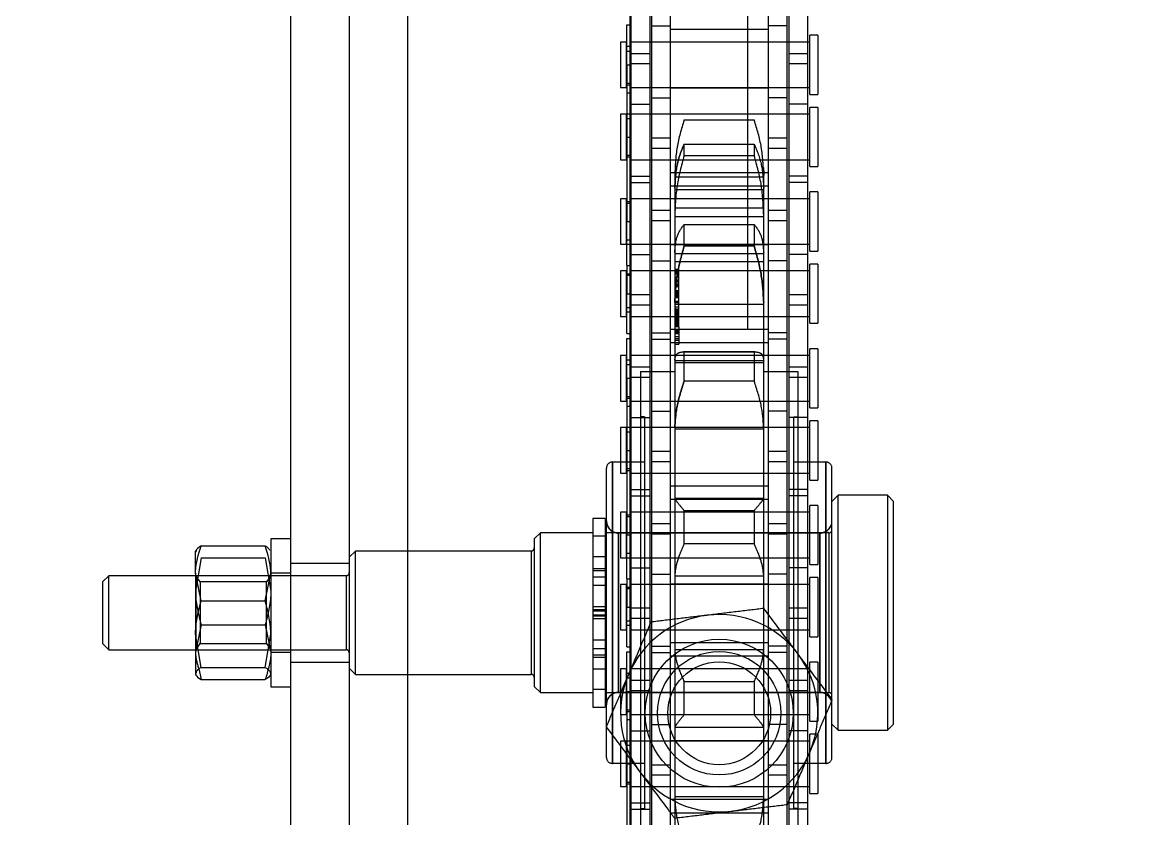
# Model space of a CAD drawing. Header units: metres. Extents: x 0 to 63075, y 0 to 44550.
# Drawn here: x 13873 to 13964.5, y 30612 to 30676.5 of the extents above; entities that cross this region are included whole.
import ezdxf

# ---------------------------------------------------------------- set-up
doc = ezdxf.new("R2010")
doc.units = ezdxf.units.M
doc.header["$LTSCALE"] = 75
doc.linetypes.add('HIDDEN2', pattern=[4.7625, 3.175, -1.5875])
for name, color, linetype in [('SDM', 7, 'Continuous'), ('SL1', 8, 'Continuous'), ('SL4', 4, 'Continuous'), ('ST1', 7, 'HIDDEN2')]:
    doc.layers.add(name, color=color, linetype=linetype)

# ---------------------------------------------------------------- blocks, each defined once
blk = doc.blocks.new('A$C52ce5e24')
at = {"layer": 'SL1'}
for radius, start, end in [(1221.5, 124.209852, 67.294357), (1158, 126.374154, 69.370009), (1150, 126.668292, 69.219881)]:
    blk.add_arc((6551.95, 10099.982), radius, start, end, dxfattribs=at)
blk = doc.blocks.new('A$Cb6dca9d5')
at = {"layer": 'SL4'}
for p, q in [((48.235, 4619.715), (48.235, 3669.713)), ((57.76, 3669.713), (57.76, 4459.475)), ((40.982, 3894.287), (46.188, 3894.287)), ((48.235, 3894.873), (46.635, 3894.873)), ((46.635, 3894.873), (46.635, 3882.958)), ((40.577, 3893.945), (40.535, 3893.873)), ((40.535, 3892.066), (40.535, 3893.869)), ((33.5, 3891.873), (33, 3891.373)), ((40.535, 3891.873), (33.5, 3891.873)), ((33.5, 3885.873), (33.5, 3891.873)), ((40.535, 3892.066), (40.535, 3887.138)), ((40.982, 3889.845), (40.535, 3892.066)), ((46.188, 3889.845), (46.635, 3892.066)), ((33, 3891.373), (33, 3886.373)), ((40.982, 3889.845), (46.188, 3889.845)), ((40.982, 3884.431), (40.535, 3887.138)), ((40.535, 3887.138), (40.535, 3883.944)), ((46.188, 3884.431), (46.635, 3887.138)), ((33, 3886.373), (33.5, 3885.873)), ((33.5, 3885.873), (40.535, 3885.873)), ((40.798, 3884.311), (40.982, 3883.458)), ((40.982, 3884.431), (46.188, 3884.431)), ((40.535, 3883.873), (40.577, 3883.8)), ((40.982, 3883.458), (46.188, 3883.458)), ((46.593, 3883.8), (46.635, 3883.873)), ((46.635, 3882.958), (46.635, 3882.873)), ((46.635, 3882.873), (48.235, 3882.873))]:
    blk.add_line(p, q, dxfattribs=at)
for points, knots in [([(40.535, 3892.066), (40.535, 3892.119), (40.542, 3892.869), (40.77, 3893.604), (40.982, 3894.287)], [0, 0, 0, 0, 0.070201, 1, 1, 1, 1]), ([(40.982, 3894.287), (40.914, 3894.247), (40.652, 3894.088), (40.585, 3893.923), (40.535, 3893.801)], [0, 0, 0, 0, 0.257551, 1, 1, 1, 1]), ([(46.635, 3892.066), (46.635, 3892.119), (46.628, 3892.869), (46.4, 3893.604), (46.188, 3894.287)], [0, 0, 0, 0, 0.070201, 1, 1, 1, 1]), ([(46.188, 3894.287), (46.258, 3894.247), (46.449, 3894.134), (46.502, 3894.016), (46.536, 3893.941)], [0, 0, 0, 0, 0.360683, 1, 1, 1, 1]), ([(40.535, 3887.138), (40.535, 3887.202), (40.542, 3888.116), (40.77, 3889.012), (40.982, 3889.845)], [0, 0, 0, 0, 0.0702006, 1, 1, 1, 1]), ([(46.635, 3887.138), (46.635, 3887.202), (46.628, 3888.116), (46.4, 3889.012), (46.188, 3889.845)], [0, 0, 0, 0, 0.070201, 1, 1, 1, 1]), ([(40.982, 3884.431), (40.914, 3884.39), (40.652, 3884.231), (40.585, 3884.066), (40.535, 3883.944)], [0, 0, 0, 0, 0.257551, 1, 1, 1, 1]), ([(46.188, 3884.431), (46.256, 3884.39), (46.518, 3884.231), (46.585, 3884.066), (46.635, 3883.944)], [0, 0, 0, 0, 0.257551, 1, 1, 1, 1]), ([(40.535, 3883.944), (40.542, 3883.9), (40.566, 3883.735), (40.806, 3883.575), (40.982, 3883.458)], [0, 0, 0, 0, 0.268634, 1, 1, 1, 1]), ([(46.635, 3883.944), (46.628, 3883.9), (46.604, 3883.735), (46.364, 3883.575), (46.188, 3883.458)], [0, 0, 0, 0, 0.268634, 1, 1, 1, 1])]:
    blk.add_open_spline(points, degree=3, knots=knots, dxfattribs=at)
at = {"layer": 'ST1'}
for p, q in [((52.997, 4669.713), (52.997, 3669.713)), ((57.76, 3669.713), (57.76, 4459.475)), ((75.78, 3732.725), (75.78, 4161.159)), ((85.305, 4150.018), (85.305, 3732.725)), ((77.515, 3942.8), (77.515, 3936.45)), ((79.035, 3942.8), (79.035, 3936.45)), ((86.965, 3942.8), (86.965, 3936.45)), ((88.485, 3942.8), (88.485, 3936.45)), ((75.843, 3939.195), (75.843, 3930.1)), ((77.363, 3939.195), (77.363, 3930.1)), ((88.637, 3939.195), (88.637, 3930.1)), ((90.157, 3939.195), (90.157, 3930.1)), ((75.511, 3936.506), (75.843, 3936.506)), ((75.511, 3933.275), (75.511, 3936.506)), ((77.515, 3936.45), (79.035, 3936.45)), ((77.515, 3936.45), (77.515, 3927.355)), ((79.035, 3936.45), (79.035, 3927.355)), ((88.485, 3936.45), (86.965, 3936.45)), ((86.965, 3936.45), (86.965, 3927.355)), ((88.485, 3936.45), (88.485, 3927.355)), ((79.035, 3936.167), (86.965, 3936.167)), ((90.342, 3930.876), (90.342, 3935.673)), ((91, 3935.673), (90.342, 3935.673)), ((91, 3935.673), (91, 3930.876)), ((75, 3935.12), (75, 3931.43)), ((75.474, 3935.12), (75, 3935.12)), ((75.474, 3931.43), (75.474, 3935.12)), ((75.843, 3934.751), (75.474, 3934.751)), ((77.363, 3935.12), (75.843, 3935.12)), ((90.342, 3935.12), (75.843, 3935.12)), ((79.035, 3935.12), (77.515, 3935.12)), ((86.965, 3935.12), (79.035, 3935.12)), ((88.485, 3935.12), (86.965, 3935.12)), ((90.157, 3935.12), (88.637, 3935.12)), ((75.511, 3934.382), (75.843, 3934.382)), ((75.843, 3934.207), (77.363, 3934.207)), ((88.637, 3934.207), (90.157, 3934.207)), ((75.511, 3933.275), (75.843, 3933.275)), ((75.511, 3933.275), (75.511, 3920.575)), ((77.363, 3933.347), (75.843, 3933.347)), ((90.157, 3933.347), (88.637, 3933.347)), ((75.474, 3931.799), (75.843, 3931.799)), ((75, 3931.43), (75.474, 3931.43)), ((75.511, 3931.656), (75.843, 3931.656)), ((75.843, 3930.979), (75.511, 3930.979)), ((75.843, 3931.43), (77.363, 3931.43)), ((75.843, 3931.43), (90.342, 3931.43)), ((77.515, 3931.43), (79.035, 3931.43)), ((79.035, 3931.43), (86.965, 3931.43)), ((86.965, 3931.387), (79.035, 3931.387)), ((86.965, 3931.43), (88.485, 3931.43)), ((88.637, 3931.43), (90.157, 3931.43)), ((90.342, 3930.876), (91, 3930.876)), ((75.843, 3930.1), (77.363, 3930.1)), ((75.843, 3930.1), (75.843, 3923.75)), ((77.363, 3930.1), (77.363, 3923.75)), ((77.515, 3930.602), (79.035, 3930.602)), ((88.485, 3930.602), (86.965, 3930.602)), ((90.157, 3930.1), (88.637, 3930.1)), ((88.637, 3930.1), (88.637, 3923.75)), ((90.157, 3930.1), (90.157, 3923.75)), ((75, 3929.272), (75, 3925.582)), ((75.474, 3929.272), (75, 3929.272)), ((75.474, 3925.582), (75.474, 3929.272)), ((77.363, 3929.272), (75.511, 3929.272)), ((90.342, 3929.272), (75.843, 3929.272)), ((79.035, 3929.272), (77.515, 3929.272)), ((79.035, 3929.315), (86.965, 3929.315)), ((86.965, 3929.272), (79.035, 3929.272)), ((88.485, 3929.272), (86.965, 3929.272)), ((90.157, 3929.272), (88.637, 3929.272)), ((90.342, 3925.028), (90.342, 3929.825)), ((91, 3929.825), (90.342, 3929.825)), ((91, 3929.825), (91, 3925.028)), ((75.843, 3928.903), (75.474, 3928.903)), ((80.157, 3928.789), (80.157, 3928.813)), ((80.157, 3928.813), (85.843, 3928.813)), ((85.843, 3928.789), (80.157, 3928.789)), ((85.843, 3928.813), (85.843, 3928.789)), ((75.511, 3927.427), (75.843, 3927.427)), ((77.515, 3927.355), (77.515, 3926.495)), ((77.515, 3927.355), (79.035, 3927.355)), ((79.035, 3927.355), (79.035, 3926.495)), ((86.965, 3927.355), (86.965, 3926.495)), ((86.965, 3927.355), (88.485, 3927.355)), ((88.485, 3927.355), (88.485, 3926.495)), ((77.515, 3926.495), (77.515, 3917.4)), ((79.035, 3926.495), (77.515, 3926.495)), ((79.035, 3926.495), (79.035, 3917.4)), ((80.157, 3925.913), (80.157, 3926.851)), ((80.157, 3926.851), (85.843, 3926.851)), ((85.843, 3926.851), (85.843, 3925.913)), ((86.965, 3926.495), (86.965, 3917.4)), ((88.485, 3926.495), (86.965, 3926.495)), ((88.485, 3926.495), (88.485, 3917.4)), ((75, 3925.582), (75.474, 3925.582)), ((75.474, 3925.951), (75.843, 3925.951)), ((75.511, 3925.808), (75.843, 3925.808)), ((75.843, 3925.582), (77.363, 3925.582)), ((75.843, 3925.582), (90.342, 3925.582)), ((77.515, 3925.582), (79.035, 3925.582)), ((79.035, 3925.582), (86.965, 3925.582)), ((85.843, 3925.913), (80.157, 3925.913)), ((86.965, 3925.582), (88.485, 3925.582)), ((88.637, 3925.582), (90.157, 3925.582)), ((86.965, 3924.535), (79.035, 3924.535)), ((79.395, 3924.48), (79.395, 3924.339)), ((86.553, 3924.954), (86.605, 3924.339)), ((86.596, 3924.96), (86.605, 3924.48)), ((86.605, 3924.339), (86.605, 3924.48)), ((90.342, 3925.028), (91, 3925.028)), ((75.843, 3924.252), (77.363, 3924.252)), ((75.843, 3923.75), (77.363, 3923.75)), ((75.843, 3923.75), (75.843, 3914.655)), ((77.363, 3923.75), (77.363, 3914.655)), ((79.035, 3923.467), (86.965, 3923.467)), ((79.395, 3924.339), (79.395, 3924.213)), ((79.395, 3924.213), (86.605, 3924.213)), ((79.395, 3924.213), (79.395, 3923.283)), ((86.605, 3924.213), (86.605, 3924.339)), ((86.605, 3923.283), (86.605, 3924.213)), ((90.157, 3924.252), (88.637, 3924.252)), ((90.157, 3923.75), (88.637, 3923.75)), ((88.637, 3923.75), (88.637, 3914.655)), ((90.157, 3923.75), (90.157, 3914.655)), ((79.395, 3923.283), (79.395, 3921.118)), ((79.395, 3923.174), (86.605, 3923.174)), ((86.605, 3921.118), (86.605, 3923.283)), ((90.342, 3918.176), (90.342, 3922.973)), ((91, 3922.973), (90.342, 3922.973)), ((91, 3922.973), (91, 3918.176)), ((75, 3922.42), (75, 3918.73)), ((75.474, 3922.42), (75, 3922.42)), ((75.474, 3918.73), (75.474, 3922.42)), ((75.843, 3922.051), (75.474, 3922.051)), ((75.511, 3922.194), (75.843, 3922.194)), ((77.363, 3922.42), (75.843, 3922.42)), ((90.342, 3922.42), (75.843, 3922.42)), ((79.035, 3922.42), (77.515, 3922.42)), ((86.965, 3922.42), (79.035, 3922.42)), ((79.395, 3921.675), (86.605, 3921.675)), ((88.485, 3922.42), (86.965, 3922.42)), ((90.157, 3922.42), (88.637, 3922.42)), ((77.515, 3921.507), (79.035, 3921.507)), ((79.395, 3921.118), (79.395, 3920.989)), ((79.395, 3920.989), (86.605, 3920.989)), ((79.395, 3920.989), (79.395, 3918.076)), ((86.605, 3920.989), (86.605, 3921.118)), ((86.605, 3918.076), (86.605, 3920.989)), ((86.965, 3921.507), (88.485, 3921.507)), ((75.511, 3920.575), (75.843, 3920.575)), ((75.511, 3917.023), (75.511, 3920.575)), ((79.035, 3920.647), (77.515, 3920.647)), ((80.157, 3918.569), (80.157, 3920.332)), ((80.157, 3920.332), (85.843, 3920.332)), ((85.843, 3920.332), (85.843, 3918.569)), ((88.485, 3920.647), (86.965, 3920.647)), ((75.474, 3919.099), (75.843, 3919.099)), ((75, 3918.73), (75.474, 3918.73)), ((75.511, 3918.73), (77.363, 3918.73)), ((75.843, 3918.73), (90.342, 3918.73)), ((77.515, 3918.73), (79.035, 3918.73)), ((79.035, 3918.73), (86.965, 3918.73)), ((86.965, 3918.687), (79.035, 3918.687)), ((79.395, 3918.076), (79.395, 3914.007)), ((79.395, 3917.997), (86.605, 3917.997)), ((85.843, 3918.569), (80.157, 3918.569)), ((86.605, 3914.007), (86.605, 3918.076)), ((86.965, 3918.73), (88.485, 3918.73)), ((88.637, 3918.73), (90.157, 3918.73)), ((90.342, 3918.176), (91, 3918.176)), ((75.511, 3917.023), (75.511, 3914.727)), ((75.511, 3917.023), (75.843, 3917.023)), ((75.843, 3917.902), (77.363, 3917.902)), ((77.515, 3917.4), (79.035, 3917.4)), ((77.515, 3917.4), (77.515, 3911.05)), ((79.035, 3917.4), (79.035, 3911.05)), ((79.395, 3917.328), (86.605, 3917.328)), ((88.485, 3917.4), (86.965, 3917.4)), ((86.965, 3917.4), (86.965, 3911.05)), ((88.485, 3917.4), (88.485, 3911.05)), ((90.157, 3917.902), (88.637, 3917.902)), ((90.342, 3912.328), (90.342, 3917.125)), ((91, 3917.125), (90.342, 3917.125)), ((91, 3917.125), (91, 3912.328)), ((75, 3916.572), (75, 3912.882)), ((75.474, 3916.572), (75, 3916.572)), ((75.474, 3912.882), (75.474, 3916.572)), ((75.843, 3916.203), (75.474, 3916.203)), ((75.511, 3916.346), (75.843, 3916.346)), ((77.363, 3916.572), (75.843, 3916.572)), ((90.342, 3916.572), (75.843, 3916.572)), ((79.035, 3916.572), (77.515, 3916.572)), ((79.035, 3916.615), (86.965, 3916.615)), ((86.965, 3916.572), (79.035, 3916.572)), ((79.73, 3916.677), (79.395, 3916.677)), ((79.73, 3916.662), (79.395, 3916.662)), ((79.73, 3916.641), (79.395, 3916.641)), ((79.73, 3916.632), (79.395, 3916.632)), ((79.73, 3916.514), (79.395, 3916.514)), ((79.73, 3916.477), (79.395, 3916.477)), ((79.73, 3916.434), (79.395, 3916.434)), ((79.73, 3916.398), (79.395, 3916.398)), ((79.73, 3916.308), (79.395, 3916.308)), ((79.73, 3916.641), (79.73, 3916.677)), ((79.73, 3916.434), (79.73, 3916.641)), ((79.73, 3916.398), (79.73, 3916.434)), ((79.73, 3916.074), (79.73, 3916.398)), ((88.485, 3916.572), (86.965, 3916.572)), ((90.157, 3916.572), (88.637, 3916.572)), ((79.73, 3916.074), (79.395, 3916.074)), ((79.73, 3915.824), (79.395, 3915.824)), ((79.73, 3915.803), (79.395, 3915.803)), ((79.73, 3915.707), (79.395, 3915.707)), ((79.73, 3915.571), (79.395, 3915.571)), ((79.73, 3915.449), (79.395, 3915.449)), ((79.73, 3915.401), (79.395, 3915.401)), ((79.73, 3915.364), (79.395, 3915.364)), ((79.73, 3915.317), (79.395, 3915.317)), ((79.73, 3915.291), (79.395, 3915.291)), ((79.73, 3915.989), (79.73, 3916.074)), ((79.73, 3915.707), (79.73, 3915.989)), ((79.73, 3914.86), (79.73, 3915.707)), ((75.511, 3914.727), (75.843, 3914.727)), ((75.511, 3911.496), (75.511, 3914.727)), ((75.843, 3914.655), (75.843, 3913.795)), ((75.843, 3914.655), (77.363, 3914.655)), ((77.363, 3914.655), (77.363, 3913.795)), ((79.73, 3914.956), (79.395, 3914.956)), ((79.73, 3914.932), (79.395, 3914.932)), ((79.73, 3914.86), (79.395, 3914.86)), ((79.73, 3914.853), (79.395, 3914.853)), ((79.73, 3914.832), (79.395, 3914.832)), ((79.73, 3914.814), (79.395, 3914.814)), ((79.73, 3914.76), (79.395, 3914.76)), ((79.73, 3914.705), (79.395, 3914.705)), ((79.73, 3914.625), (79.395, 3914.625)), ((79.73, 3914.579), (79.395, 3914.579)), ((79.73, 3914.47), (79.395, 3914.47)), ((79.73, 3914.451), (79.395, 3914.451)), ((79.73, 3914.43), (79.395, 3914.43)), ((79.73, 3914.389), (79.395, 3914.389)), ((79.73, 3914.47), (79.73, 3914.86)), ((79.73, 3912.04), (79.73, 3914.47)), ((88.637, 3914.655), (88.637, 3913.795)), ((88.637, 3914.655), (90.157, 3914.655)), ((90.157, 3914.655), (90.157, 3913.795)), ((75.511, 3913.62), (75.843, 3913.62)), ((75.843, 3913.795), (75.843, 3904.7)), ((77.363, 3913.795), (75.843, 3913.795)), ((77.363, 3913.795), (77.363, 3904.7)), ((79.73, 3914.09), (79.395, 3914.09)), ((79.73, 3914.029), (79.395, 3914.029)), ((79.395, 3914.007), (79.395, 3913.892)), ((79.73, 3913.98), (79.395, 3913.98)), ((79.395, 3913.892), (86.605, 3913.892)), ((79.395, 3913.892), (79.395, 3909.347)), ((79.73, 3913.646), (79.395, 3913.646)), ((79.73, 3913.486), (79.395, 3913.486)), ((86.605, 3913.892), (86.605, 3914.007)), ((86.605, 3909.347), (86.605, 3913.892)), ((88.637, 3913.795), (88.637, 3904.7)), ((90.157, 3913.795), (88.637, 3913.795)), ((90.157, 3913.795), (90.157, 3904.7)), ((75, 3912.882), (75.474, 3912.882)), ((75.474, 3913.251), (75.843, 3913.251)), ((75.843, 3912.882), (77.363, 3912.882)), ((75.843, 3912.882), (90.342, 3912.882)), ((77.515, 3912.882), (79.035, 3912.882)), ((79.035, 3912.882), (86.965, 3912.882)), ((79.73, 3913.353), (79.395, 3913.353)), ((79.73, 3913.344), (79.395, 3913.344)), ((79.73, 3913.326), (79.395, 3913.326)), ((79.73, 3913.309), (79.395, 3913.309)), ((79.73, 3913.295), (79.395, 3913.295)), ((79.73, 3913.207), (79.395, 3913.207)), ((79.73, 3913.204), (79.395, 3913.204)), ((79.73, 3913.178), (79.395, 3913.178)), ((79.73, 3913.175), (79.395, 3913.175)), ((79.73, 3913.14), (79.395, 3913.14)), ((79.73, 3913.102), (79.395, 3913.102)), ((79.73, 3913.068), (79.395, 3913.068)), ((79.73, 3913.066), (79.395, 3913.066)), ((79.73, 3913.034), (79.395, 3913.034)), ((79.73, 3912.93), (79.395, 3912.93)), ((79.73, 3912.881), (79.395, 3912.881)), ((79.73, 3912.802), (79.395, 3912.802)), ((79.73, 3912.718), (79.395, 3912.718)), ((79.73, 3912.625), (79.395, 3912.625)), ((79.73, 3912.556), (79.395, 3912.556)), ((79.73, 3912.548), (79.395, 3912.548)), ((79.73, 3912.529), (79.395, 3912.529)), ((86.965, 3912.882), (88.485, 3912.882)), ((88.637, 3912.882), (90.157, 3912.882)), ((77.515, 3911.552), (79.035, 3911.552)), ((86.965, 3911.835), (79.035, 3911.835)), ((79.73, 3912.435), (79.395, 3912.435)), ((79.73, 3912.423), (79.395, 3912.423)), ((79.73, 3912.415), (79.395, 3912.415)), ((79.395, 3912.412), (79.73, 3912.412)), ((79.73, 3912.337), (79.395, 3912.337)), ((79.73, 3912.307), (79.395, 3912.307)), ((79.73, 3912.298), (79.395, 3912.298)), ((79.73, 3912.222), (79.395, 3912.222)), ((79.73, 3912.164), (79.395, 3912.164)), ((79.73, 3912.163), (79.395, 3912.163)), ((79.73, 3912.151), (79.395, 3912.151)), ((79.73, 3912.1), (79.395, 3912.1)), ((79.395, 3912.099), (79.73, 3912.099)), ((79.73, 3912.04), (79.395, 3912.04)), ((79.73, 3911.717), (79.395, 3911.717)), ((79.73, 3911.626), (79.395, 3911.626)), ((79.73, 3911.577), (79.395, 3911.577)), ((79.73, 3912.04), (79.73, 3911.626)), ((79.73, 3911.626), (79.73, 3911.473)), ((88.485, 3911.552), (86.965, 3911.552)), ((90.342, 3912.328), (91, 3912.328)), ((75.511, 3911.496), (75.843, 3911.496)), ((75.511, 3911.106), (75.843, 3911.106)), ((75.511, 3907.875), (75.511, 3911.106)), ((77.515, 3911.05), (79.035, 3911.05)), ((77.515, 3911.05), (77.515, 3901.955)), ((79.035, 3911.05), (79.035, 3901.955)), ((79.035, 3910.767), (86.965, 3910.767)), ((79.73, 3911.473), (79.395, 3911.473)), ((79.73, 3911.242), (79.395, 3911.242)), ((79.73, 3911.071), (79.395, 3911.071)), ((79.395, 3910.968), (79.73, 3910.968)), ((79.395, 3910.634), (79.73, 3910.634)), ((79.73, 3911.473), (79.73, 3910.634)), ((88.485, 3911.05), (86.965, 3911.05)), ((86.965, 3911.05), (86.965, 3901.955)), ((88.485, 3911.05), (88.485, 3901.955)), ((75, 3909.72), (75, 3906.03)), ((75.474, 3909.72), (75, 3909.72)), ((75.474, 3906.03), (75.474, 3909.72)), ((77.363, 3909.72), (75.843, 3909.72)), ((90.342, 3909.72), (75.843, 3909.72)), ((79.035, 3909.72), (77.515, 3909.72)), ((86.965, 3909.72), (79.035, 3909.72)), ((85.9, 3910.021), (80.1, 3910.021)), ((80.157, 3907.643), (80.157, 3910.019)), ((80.157, 3910.019), (85.843, 3910.019)), ((85.843, 3910.019), (85.843, 3907.643)), ((88.485, 3909.72), (86.965, 3909.72)), ((90.157, 3909.72), (88.637, 3909.72)), ((90.342, 3905.476), (90.342, 3910.273)), ((91, 3910.273), (90.342, 3910.273)), ((91, 3910.273), (91, 3905.476)), ((75.843, 3909.351), (75.474, 3909.351)), ((75.511, 3908.982), (75.843, 3908.982)), ((75.843, 3908.807), (77.363, 3908.807)), ((79.395, 3909.347), (79.395, 3903.865)), ((79.395, 3909.308), (86.605, 3909.308)), ((79.395, 3909.158), (86.605, 3909.158)), ((86.605, 3903.865), (86.605, 3909.347)), ((88.637, 3908.807), (90.157, 3908.807)), ((75.511, 3907.875), (75.843, 3907.875)), ((75.511, 3907.875), (75.511, 3895.175)), ((77.363, 3907.947), (75.843, 3907.947)), ((76.625, 3908.417), (76.625, 3869.329)), ((76.625, 3908.417), (79.395, 3908.417)), ((86.605, 3908.417), (89.375, 3908.417)), ((90.157, 3907.947), (88.637, 3907.947)), ((89.375, 3908.417), (89.375, 3869.329)), ((85.843, 3907.643), (80.157, 3907.643)), ((75.474, 3906.399), (75.843, 3906.399)), ((75.511, 3906.256), (75.843, 3906.256)), ((75, 3906.03), (75.474, 3906.03)), ((75.843, 3905.579), (75.511, 3905.579)), ((75.843, 3906.03), (77.363, 3906.03)), ((75.843, 3906.03), (90.342, 3906.03)), ((77.515, 3906.03), (79.035, 3906.03)), ((77.515, 3905.202), (79.035, 3905.202)), ((79.035, 3906.03), (86.965, 3906.03)), ((86.965, 3905.987), (79.035, 3905.987)), ((86.965, 3906.03), (88.485, 3906.03)), ((88.485, 3905.202), (86.965, 3905.202)), ((88.637, 3906.03), (90.157, 3906.03)), ((90.342, 3905.476), (91, 3905.476)), ((75.843, 3904.7), (77.363, 3904.7)), ((75.843, 3904.7), (75.843, 3898.35)), ((76.944, 3904.752), (76.625, 3904.752)), ((76.944, 3904.752), (76.944, 3872.993)), ((77.363, 3904.7), (77.363, 3898.35)), ((90.157, 3904.7), (88.637, 3904.7)), ((88.637, 3904.7), (88.637, 3898.35)), ((89.056, 3904.752), (89.375, 3904.752)), ((89.056, 3872.993), (89.056, 3904.752)), ((90.157, 3904.7), (90.157, 3898.35)), ((90.342, 3899.628), (90.342, 3904.425)), ((91, 3904.425), (90.342, 3904.425)), ((91, 3904.425), (91, 3899.628)), ((75, 3903.872), (75, 3900.182)), ((75.474, 3903.872), (75, 3903.872)), ((75.474, 3900.182), (75.474, 3903.872)), ((75.843, 3903.503), (75.474, 3903.503)), ((77.363, 3903.872), (75.511, 3903.872)), ((90.342, 3903.872), (75.843, 3903.872)), ((79.035, 3903.872), (77.515, 3903.872)), ((79.035, 3903.915), (86.965, 3903.915)), ((86.965, 3903.872), (79.035, 3903.872)), ((79.395, 3903.865), (79.395, 3903.777)), ((79.395, 3903.777), (86.605, 3903.777)), ((79.395, 3903.777), (79.395, 3898.154)), ((86.605, 3903.777), (86.605, 3903.865)), ((86.605, 3898.154), (86.605, 3903.777)), ((88.485, 3903.872), (86.965, 3903.872)), ((90.157, 3903.872), (88.637, 3903.872)), ((75.511, 3902.027), (75.843, 3902.027)), ((77.515, 3901.955), (77.515, 3901.095)), ((77.515, 3901.955), (79.035, 3901.955)), ((79.035, 3901.955), (79.035, 3901.095)), ((86.965, 3901.955), (86.965, 3901.095)), ((86.965, 3901.955), (88.485, 3901.955)), ((88.485, 3901.955), (88.485, 3901.095)), ((73.855, 3877.146), (73.855, 3900.599)), ((74.344, 3876.658), (74.344, 3901.088)), ((74.344, 3901.088), (76.944, 3901.088)), ((74.344, 3901.088), (74.344, 3876.658)), ((75.474, 3900.551), (75.843, 3900.551)), ((77.515, 3901.095), (77.515, 3892)), ((79.035, 3901.095), (77.515, 3901.095)), ((79.035, 3901.095), (79.035, 3892)), ((86.965, 3901.095), (86.965, 3892)), ((88.485, 3901.095), (86.965, 3901.095)), ((88.485, 3901.095), (88.485, 3892)), ((89.056, 3901.088), (91.656, 3901.088)), ((91.656, 3876.658), (91.656, 3901.088)), ((91.656, 3901.088), (91.656, 3876.658)), ((92.145, 3877.146), (92.145, 3900.599)), ((75, 3900.182), (75.474, 3900.182)), ((75.511, 3900.408), (75.843, 3900.408)), ((75.843, 3900.182), (77.363, 3900.182)), ((75.843, 3900.182), (90.342, 3900.182)), ((77.515, 3900.182), (79.035, 3900.182)), ((79.035, 3900.182), (86.965, 3900.182)), ((86.965, 3900.182), (88.485, 3900.182)), ((88.637, 3900.182), (90.157, 3900.182)), ((90.342, 3899.628), (91, 3899.628)), ((75.843, 3898.852), (77.363, 3898.852)), ((86.965, 3899.135), (79.035, 3899.135)), ((90.157, 3898.852), (88.637, 3898.852)), ((75.843, 3898.35), (77.363, 3898.35)), ((75.843, 3898.35), (75.843, 3889.255)), ((77.363, 3898.35), (77.363, 3889.255)), ((79.035, 3898.067), (86.965, 3898.067)), ((79.395, 3898.154), (79.395, 3898.148)), ((79.395, 3898.154), (86.605, 3898.154)), ((79.395, 3898.148), (79.395, 3891.914)), ((86.605, 3898.148), (86.605, 3898.154)), ((86.605, 3891.914), (86.605, 3898.148)), ((90.157, 3898.35), (88.637, 3898.35)), ((88.637, 3898.35), (88.637, 3889.255)), ((90.157, 3898.35), (90.157, 3889.255)), ((92.645, 3898.398), (92.145, 3897.898)), ((92.645, 3879.348), (92.645, 3898.398)), ((96.645, 3898.398), (92.645, 3898.398)), ((96.645, 3898.398), (96.645, 3879.348)), ((97.145, 3897.898), (96.645, 3898.398)), ((97.145, 3879.848), (97.145, 3897.898)), ((75, 3897.02), (75, 3893.33)), ((75.474, 3897.02), (75, 3897.02)), ((75.474, 3893.33), (75.474, 3897.02)), ((77.363, 3897.02), (75.843, 3897.02)), ((90.342, 3897.02), (75.843, 3897.02)), ((79.035, 3897.02), (77.515, 3897.02)), ((86.965, 3897.02), (79.035, 3897.02)), ((80.157, 3894.453), (80.157, 3897.155)), ((80.157, 3897.155), (85.843, 3897.155)), ((85.843, 3897.155), (85.843, 3894.453)), ((88.485, 3897.02), (86.965, 3897.02)), ((90.157, 3897.02), (88.637, 3897.02)), ((90.342, 3892.776), (90.342, 3897.573)), ((91, 3897.573), (90.342, 3897.573)), ((91, 3897.573), (91, 3892.776)), ((72.755, 3896.516), (72.755, 3881.229)), ((73.755, 3896.516), (72.755, 3896.516)), ((73.755, 3896.516), (73.755, 3881.229)), ((75.843, 3896.651), (75.474, 3896.651)), ((75.511, 3896.794), (75.843, 3896.794)), ((77.515, 3896.107), (79.035, 3896.107)), ((86.965, 3896.107), (88.485, 3896.107)), ((68.5, 3895.348), (68, 3894.848)), ((68.5, 3882.398), (68.5, 3895.348)), ((72.755, 3895.348), (68.5, 3895.348)), ((73.855, 3895.073), (72.755, 3895.073)), ((73.755, 3895.073), (72.755, 3895.073)), ((91.895, 3895.348), (73.855, 3895.348)), ((91.168, 3895.348), (74.832, 3895.348)), ((74.832, 3895.323), (74.832, 3882.422)), ((91.168, 3895.323), (74.832, 3895.323)), ((74.832, 3882.422), (74.832, 3895.323)), ((75.511, 3895.175), (75.843, 3895.175)), ((75.511, 3891.623), (75.511, 3895.175)), ((79.035, 3895.247), (77.515, 3895.247)), ((88.485, 3895.247), (86.965, 3895.247)), ((91.168, 3895.323), (91.168, 3882.422)), ((91.168, 3882.422), (91.168, 3895.323)), ((91.895, 3895.348), (91.895, 3882.398)), ((68, 3894.848), (68, 3882.898)), ((85.843, 3894.453), (80.157, 3894.453)), ((40.982, 3893.314), (40.535, 3890.607)), ((40.982, 3893.314), (46.188, 3893.314)), ((46.188, 3893.314), (46.635, 3890.607)), ((53.5, 3893.873), (53, 3893.373)), ((53, 3893.373), (53, 3884.373)), ((53.5, 3883.873), (53.5, 3893.873)), ((67.75, 3893.873), (53.5, 3893.873)), ((67.75, 3893.873), (67.75, 3883.919)), ((72.755, 3893.42), (73.755, 3893.42)), ((75, 3893.33), (75.474, 3893.33)), ((75.474, 3893.699), (75.843, 3893.699)), ((75.511, 3893.33), (77.363, 3893.33)), ((75.843, 3893.33), (90.342, 3893.33)), ((77.515, 3893.33), (79.035, 3893.33)), ((79.035, 3893.33), (86.965, 3893.33)), ((86.965, 3893.287), (79.035, 3893.287)), ((86.965, 3893.33), (88.485, 3893.33)), ((88.637, 3893.33), (90.157, 3893.33)), ((52.997, 3892.873), (48.235, 3892.873)), ((72.755, 3892.469), (73.755, 3892.469)), ((75.843, 3892.502), (77.363, 3892.502)), ((90.157, 3892.502), (88.637, 3892.502)), ((90.342, 3892.776), (91, 3892.776)), ((52.75, 3891.873), (40.535, 3891.873)), ((40.56, 3891.873), (40.535, 3891.873)), ((40.56, 3891.873), (40.56, 3885.915)), ((40.911, 3891.373), (40.56, 3891.873)), ((46.635, 3891.873), (46.285, 3891.373)), ((48.235, 3892.073), (46.635, 3892.073)), ((52.75, 3891.873), (52.75, 3885.873)), ((72.755, 3892.294), (73.755, 3892.294)), ((72.755, 3891.777), (73.755, 3891.777)), ((75.511, 3891.623), (75.511, 3889.327)), ((75.511, 3891.623), (75.843, 3891.623)), ((77.515, 3892), (79.035, 3892)), ((77.515, 3892), (77.515, 3885.65)), ((79.035, 3892), (79.035, 3885.65)), ((79.395, 3891.914), (79.395, 3891.864)), ((79.395, 3891.864), (86.605, 3891.864)), ((79.395, 3891.864), (79.395, 3885.881)), ((86.605, 3891.864), (86.605, 3891.914)), ((86.605, 3885.881), (86.605, 3891.864)), ((88.485, 3892), (86.965, 3892)), ((86.965, 3892), (86.965, 3885.65)), ((88.485, 3892), (88.485, 3885.65)), ((90.342, 3886.928), (90.342, 3891.725)), ((91, 3891.725), (90.342, 3891.725)), ((91, 3891.725), (91, 3886.928)), ((40.911, 3891.373), (40.911, 3886.373)), ((46.285, 3891.373), (40.911, 3891.373)), ((46.285, 3886.373), (46.285, 3891.373)), ((73.755, 3891.073), (72.755, 3891.073)), ((75, 3891.172), (75, 3887.482)), ((75.474, 3891.172), (75, 3891.172)), ((75.474, 3887.482), (75.474, 3891.172)), ((75.843, 3890.803), (75.474, 3890.803)), ((75.511, 3890.946), (75.843, 3890.946)), ((77.363, 3891.172), (75.843, 3891.172)), ((90.342, 3891.172), (75.843, 3891.172)), ((79.035, 3891.172), (77.515, 3891.172)), ((79.035, 3891.215), (86.965, 3891.215)), ((86.965, 3891.172), (79.035, 3891.172)), ((88.485, 3891.172), (86.965, 3891.172)), ((90.157, 3891.172), (88.637, 3891.172)), ((72.755, 3889.373), (73.755, 3889.373)), ((72.755, 3889.123), (73.755, 3889.123)), ((72.755, 3889.034), (73.755, 3889.034)), ((72.755, 3888.711), (73.755, 3888.711)), ((75.511, 3889.327), (75.843, 3889.327)), ((75.511, 3886.096), (75.511, 3889.327)), ((75.843, 3889.255), (75.843, 3888.395)), ((75.843, 3889.255), (77.363, 3889.255)), ((77.363, 3889.255), (77.363, 3888.395)), ((88.637, 3889.255), (88.637, 3888.395)), ((88.637, 3889.255), (90.157, 3889.255)), ((90.157, 3889.255), (90.157, 3888.395)), ((40.982, 3887.9), (40.535, 3885.679)), ((40.982, 3887.9), (46.188, 3887.9)), ((46.188, 3887.9), (46.635, 3885.679)), ((72.755, 3888.623), (73.755, 3888.623)), ((73.755, 3888.373), (72.755, 3888.373)), ((75.474, 3887.851), (75.843, 3887.851)), ((75.511, 3888.22), (75.843, 3888.22)), ((75.843, 3888.395), (75.843, 3879.3)), ((77.363, 3888.395), (75.843, 3888.395)), ((77.363, 3888.395), (77.363, 3879.3)), ((88.637, 3888.395), (88.637, 3879.3)), ((90.157, 3888.395), (88.637, 3888.395)), ((90.157, 3888.395), (90.157, 3879.3)), ((75, 3887.482), (75.474, 3887.482)), ((75.843, 3887.482), (77.363, 3887.482)), ((75.843, 3887.482), (90.342, 3887.482)), ((77.515, 3887.482), (79.035, 3887.482)), ((79.035, 3887.482), (86.965, 3887.482)), ((86.965, 3887.482), (88.485, 3887.482)), ((88.637, 3887.482), (90.157, 3887.482)), ((90.342, 3886.928), (91, 3886.928)), ((40.56, 3885.873), (40.911, 3886.373)), ((40.56, 3885.915), (40.56, 3885.873)), ((40.911, 3886.373), (46.285, 3886.373)), ((46.285, 3886.373), (46.635, 3885.873)), ((72.755, 3886.673), (73.755, 3886.673)), ((72.755, 3885.968), (73.755, 3885.968)), ((75.511, 3886.096), (75.843, 3886.096)), ((77.515, 3886.152), (79.035, 3886.152)), ((86.965, 3886.435), (79.035, 3886.435)), ((88.485, 3886.152), (86.965, 3886.152)), ((40.535, 3885.873), (52.75, 3885.873)), ((40.535, 3885.873), (40.56, 3885.873)), ((46.635, 3885.673), (48.235, 3885.673)), ((72.755, 3885.451), (73.755, 3885.451)), ((72.755, 3885.276), (73.755, 3885.276)), ((75.511, 3885.706), (75.843, 3885.706)), ((75.511, 3882.475), (75.511, 3885.706)), ((77.515, 3885.65), (79.035, 3885.65)), ((77.515, 3885.65), (77.515, 3876.555)), ((79.035, 3885.65), (79.035, 3876.555)), ((79.035, 3885.367), (86.965, 3885.367)), ((79.395, 3885.881), (79.395, 3885.831)), ((79.395, 3885.881), (86.605, 3885.881)), ((79.395, 3885.831), (79.395, 3879.597)), ((86.605, 3885.831), (86.605, 3885.881)), ((86.605, 3879.597), (86.605, 3885.831)), ((88.485, 3885.65), (86.965, 3885.65)), ((86.965, 3885.65), (86.965, 3876.555)), ((88.485, 3885.65), (88.485, 3876.555)), ((48.235, 3884.873), (52.997, 3884.873)), ((53, 3884.373), (53.5, 3883.873)), ((72.755, 3884.325), (73.755, 3884.325)), ((75, 3884.32), (75, 3880.63)), ((75.474, 3884.32), (75, 3884.32)), ((75.474, 3880.63), (75.474, 3884.32)), ((77.363, 3884.32), (75.843, 3884.32)), ((90.342, 3884.32), (75.843, 3884.32)), ((79.035, 3884.32), (77.515, 3884.32)), ((86.965, 3884.32), (79.035, 3884.32)), ((88.485, 3884.32), (86.965, 3884.32)), ((90.157, 3884.32), (88.637, 3884.32)), ((90.342, 3880.076), (90.342, 3884.873)), ((91, 3884.873), (90.342, 3884.873)), ((91, 3884.873), (91, 3880.076)), ((53.5, 3883.873), (67.75, 3883.873)), ((75.843, 3883.951), (75.474, 3883.951)), ((75.511, 3883.582), (75.843, 3883.582)), ((75.843, 3883.407), (77.363, 3883.407)), ((80.157, 3883.292), (85.843, 3883.292)), ((80.157, 3880.59), (80.157, 3883.292)), ((85.843, 3883.292), (85.843, 3880.59)), ((88.637, 3883.407), (90.157, 3883.407)), ((68, 3882.898), (68.5, 3882.398)), ((68.5, 3882.398), (72.755, 3882.398)), ((72.755, 3882.673), (73.855, 3882.673)), ((72.755, 3882.673), (73.755, 3882.673)), ((73.855, 3882.398), (91.895, 3882.398)), ((74.832, 3882.422), (91.168, 3882.422)), ((74.832, 3882.398), (91.168, 3882.398)), ((75.511, 3882.475), (75.843, 3882.475)), ((75.511, 3882.475), (75.511, 3869.775)), ((77.363, 3882.547), (75.843, 3882.547)), ((90.157, 3882.547), (88.637, 3882.547)), ((72.755, 3881.229), (73.755, 3881.229)), ((75, 3880.63), (75.474, 3880.63)), ((75.474, 3880.999), (75.843, 3880.999)), ((75.511, 3880.856), (75.843, 3880.856)), ((75.843, 3880.63), (77.363, 3880.63)), ((75.843, 3880.63), (90.342, 3880.63)), ((77.515, 3880.63), (79.035, 3880.63)), ((79.035, 3880.63), (86.965, 3880.63)), ((86.965, 3880.587), (79.035, 3880.587)), ((85.843, 3880.59), (80.157, 3880.59)), ((86.965, 3880.63), (88.485, 3880.63)), ((88.637, 3880.63), (90.157, 3880.63)), ((75.843, 3880.179), (75.511, 3880.179)), ((77.515, 3879.802), (79.035, 3879.802)), ((79.395, 3879.597), (79.395, 3879.591)), ((79.395, 3879.591), (86.605, 3879.591)), ((79.395, 3879.591), (79.395, 3873.968)), ((86.605, 3879.591), (86.605, 3879.597)), ((86.605, 3873.968), (86.605, 3879.591)), ((88.485, 3879.802), (86.965, 3879.802)), ((90.342, 3880.076), (91, 3880.076)), ((92.145, 3879.848), (92.645, 3879.348)), ((96.645, 3879.348), (97.145, 3879.848)), ((75.843, 3879.3), (77.363, 3879.3)), ((75.843, 3879.3), (75.843, 3872.95)), ((77.363, 3879.3), (77.363, 3872.95)), ((90.157, 3879.3), (88.637, 3879.3)), ((88.637, 3879.3), (88.637, 3872.95)), ((90.157, 3879.3), (90.157, 3872.95)), ((90.342, 3874.228), (90.342, 3879.025)), ((91, 3879.025), (90.342, 3879.025)), ((91, 3879.025), (91, 3874.228)), ((92.645, 3879.348), (96.645, 3879.348)), ((75, 3878.472), (75, 3874.782)), ((75.474, 3878.472), (75, 3878.472)), ((75.474, 3874.782), (75.474, 3878.472)), ((75.843, 3878.103), (75.474, 3878.103)), ((77.363, 3878.472), (75.511, 3878.472)), ((90.342, 3878.472), (75.843, 3878.472)), ((79.035, 3878.472), (77.515, 3878.472)), ((79.035, 3878.515), (86.965, 3878.515)), ((86.965, 3878.472), (79.035, 3878.472)), ((88.485, 3878.472), (86.965, 3878.472)), ((90.157, 3878.472), (88.637, 3878.472)), ((76.944, 3876.658), (74.344, 3876.658)), ((75.511, 3876.627), (75.843, 3876.627)), ((77.515, 3876.555), (77.515, 3875.695)), ((77.515, 3876.555), (79.035, 3876.555)), ((79.035, 3876.555), (79.035, 3875.695)), ((86.965, 3876.555), (86.965, 3875.695)), ((86.965, 3876.555), (88.485, 3876.555)), ((88.485, 3876.555), (88.485, 3875.695)), ((91.656, 3876.658), (89.056, 3876.658)), ((75.474, 3875.151), (75.843, 3875.151)), ((75.511, 3875.008), (75.843, 3875.008)), ((77.515, 3875.695), (77.515, 3866.6)), ((79.035, 3875.695), (77.515, 3875.695)), ((79.035, 3875.695), (79.035, 3866.6)), ((86.965, 3875.695), (86.965, 3866.6)), ((88.485, 3875.695), (86.965, 3875.695)), ((88.485, 3875.695), (88.485, 3866.6)), ((75, 3874.782), (75.474, 3874.782)), ((75.843, 3874.782), (77.363, 3874.782)), ((75.843, 3874.782), (90.342, 3874.782)), ((77.515, 3874.782), (79.035, 3874.782)), ((79.035, 3874.782), (86.965, 3874.782)), ((86.965, 3874.782), (88.485, 3874.782)), ((88.637, 3874.782), (90.157, 3874.782)), ((90.342, 3874.228), (91, 3874.228)), ((75.843, 3873.452), (77.363, 3873.452)), ((86.965, 3873.735), (79.035, 3873.735)), ((79.395, 3873.968), (79.395, 3873.88)), ((79.395, 3873.968), (86.605, 3873.968)), ((79.395, 3873.88), (79.395, 3868.398)), ((86.605, 3873.88), (86.605, 3873.968)), ((86.605, 3868.398), (86.605, 3873.88)), ((90.157, 3873.452), (88.637, 3873.452)), ((75.843, 3872.95), (77.363, 3872.95)), ((75.843, 3872.95), (75.843, 3863.855)), ((76.625, 3872.993), (76.944, 3872.993)), ((77.363, 3872.95), (77.363, 3863.855)), ((79.035, 3872.667), (86.965, 3872.667)), ((90.157, 3872.95), (88.637, 3872.95)), ((88.637, 3872.95), (88.637, 3863.855)), ((89.375, 3872.993), (89.056, 3872.993)), ((90.157, 3872.95), (90.157, 3863.855))]:
    blk.add_line(p, q, dxfattribs=at)
for radius in [6, 5, 4.172]:
    blk.add_circle((83, 3880.725), radius, dxfattribs=at)
for centre, radius, start, end in [((964.99, 4911.715), 1163.627, 217.817651, 237.031191), ((74.344, 3900.599), 0.489, 90, 180), ((91.656, 3900.599), 0.489, 0, 90), ((74.832, 3896.325), 0.977, 180, 270), ((74.83, 3896.298), 0.975, 180.10943, 270.10901), ((91.168, 3896.325), 0.977, 270, 0), ((91.17, 3896.298), 0.975, 269.89099, 359.89057), ((91.895, 3895.598), 0.25, 270, 0), ((67.75, 3894.123), 0.25, 270, 0), ((52.75, 3892.123), 0.25, 270, 0), ((83, 3880.725), 8, 96.8699, 156.8699), ((83, 3880.725), 8, 36.8699, 96.8699), ((52.75, 3885.623), 0.25, 0, 90), ((83, 3880.725), 8, 336.8699, 36.8699), ((67.75, 3883.623), 0.25, 0, 90), ((83, 3880.725), 8, 156.8699, 216.8699), ((74.83, 3881.447), 0.975, 89.89099, 179.89057), ((74.832, 3881.42), 0.977, 90, 180), ((91.17, 3881.447), 0.975, 0.10943, 90.10901), ((91.168, 3881.42), 0.977, 0, 90), ((91.895, 3882.148), 0.25, 0, 90), ((74.344, 3877.146), 0.489, 180, 270), ((83, 3880.725), 8, 276.8699, 336.8699), ((91.656, 3877.146), 0.489, 270, 0), ((83, 3880.725), 8, 216.8699, 276.8699)]:
    blk.add_arc(centre, radius, start, end, dxfattribs=at)
for points, knots in [([(80.157, 3928.789), (79.935, 3928.074), (79.504, 3926.685), (79.43, 3925.105), (79.395, 3924.339)], [0, 0, 0, 0, 0.515254, 1, 1, 1, 1]), ([(86.605, 3924.339), (86.57, 3925.105), (86.496, 3926.685), (86.065, 3928.074), (85.843, 3928.789)], [0, 0, 0, 0, 0.4847248, 1, 1, 1, 1]), ([(79.395, 3923.283), (79.43, 3923.931), (79.504, 3925.268), (79.935, 3926.313), (80.157, 3926.851)], [0, 0, 0, 0, 0.484736, 1, 1, 1, 1]), ([(80.157, 3926.851), (79.935, 3926.313), (79.504, 3925.268), (79.43, 3923.931), (79.395, 3923.283)], [0, 0, 0, 0, 0.515264, 1, 1, 1, 1]), ([(85.843, 3926.851), (86.065, 3926.313), (86.496, 3925.268), (86.57, 3923.931), (86.605, 3923.283)], [0, 0, 0, 0, 0.515264, 1, 1, 1, 1]), ([(80.157, 3925.913), (79.935, 3925.106), (79.504, 3923.542), (79.43, 3921.909), (79.395, 3921.118)], [0, 0, 0, 0, 0.515256, 1, 1, 1, 1]), ([(86.605, 3921.118), (86.57, 3921.909), (86.496, 3923.542), (86.065, 3925.106), (85.843, 3925.913)], [0, 0, 0, 0, 0.484722, 1, 1, 1, 1]), ([(79.395, 3918.076), (79.43, 3918.528), (79.504, 3919.461), (79.935, 3920.036), (80.157, 3920.332)], [0, 0, 0, 0, 0.484737, 1, 1, 1, 1]), ([(85.843, 3920.332), (86.065, 3920.036), (86.496, 3919.461), (86.57, 3918.528), (86.605, 3918.076)], [0, 0, 0, 0, 0.5152633, 1, 1, 1, 1]), ([(80.157, 3918.569), (79.935, 3917.769), (79.504, 3916.217), (79.43, 3914.728), (79.395, 3914.007)], [0, 0, 0, 0, 0.515264, 1, 1, 1, 1]), ([(79.395, 3914.007), (79.43, 3914.728), (79.504, 3916.217), (79.935, 3917.769), (80.157, 3918.569)], [0, 0, 0, 0, 0.484736, 1, 1, 1, 1]), ([(86.605, 3914.007), (86.57, 3914.728), (86.496, 3916.217), (86.065, 3917.769), (85.843, 3918.569)], [0, 0, 0, 0, 0.484736, 1, 1, 1, 1]), ([(85.843, 3918.569), (86.065, 3917.769), (86.496, 3916.217), (86.57, 3914.728), (86.605, 3914.007)], [0, 0, 0, 0, 0.5152637, 1, 1, 1, 1]), ([(79.395, 3909.347), (79.43, 3909.548), (79.504, 3909.964), (79.935, 3910), (80.157, 3910.019)], [0, 0, 0, 0, 0.4847353, 1, 1, 1, 1]), ([(85.843, 3910.019), (86.065, 3910), (86.496, 3909.964), (86.57, 3909.548), (86.605, 3909.347)], [0, 0, 0, 0, 0.51526, 1, 1, 1, 1]), ([(80.157, 3907.643), (79.935, 3906.946), (79.504, 3905.593), (79.43, 3904.429), (79.395, 3903.865)], [0, 0, 0, 0, 0.515263, 1, 1, 1, 1]), ([(79.395, 3903.865), (79.43, 3904.429), (79.504, 3905.593), (79.935, 3906.946), (80.157, 3907.643)], [0, 0, 0, 0, 0.484737, 1, 1, 1, 1]), ([(86.605, 3903.865), (86.57, 3904.429), (86.496, 3905.593), (86.065, 3906.946), (85.843, 3907.643)], [0, 0, 0, 0, 0.484736, 1, 1, 1, 1]), ([(79.395, 3898.148), (79.43, 3898.075), (79.504, 3897.924), (79.935, 3897.416), (80.157, 3897.155)], [0, 0, 0, 0, 0.484725, 1, 1, 1, 1]), ([(85.843, 3897.155), (86.065, 3897.416), (86.496, 3897.924), (86.57, 3898.075), (86.605, 3898.148)], [0, 0, 0, 0, 0.515254, 1, 1, 1, 1]), ([(80.157, 3894.453), (79.935, 3893.943), (79.504, 3892.953), (79.43, 3892.254), (79.395, 3891.914)], [0, 0, 0, 0, 0.515257, 1, 1, 1, 1]), ([(86.605, 3891.914), (86.57, 3892.254), (86.496, 3892.953), (86.065, 3893.943), (85.843, 3894.453)], [0, 0, 0, 0, 0.484735, 1, 1, 1, 1]), ([(40.535, 3890.607), (40.535, 3890.543), (40.542, 3889.629), (40.77, 3888.733), (40.982, 3887.9)], [0, 0, 0, 0, 0.070201, 1, 1, 1, 1]), ([(46.635, 3890.607), (46.635, 3890.543), (46.628, 3889.629), (46.4, 3888.733), (46.188, 3887.9)], [0, 0, 0, 0, 0.070201, 1, 1, 1, 1]), ([(82.043, 3888.668), (81.934, 3888.654), (81.111, 3888.555), (79.559, 3888.368), (78.162, 3888.2), (77.457, 3888.115)], [0, 0, 0, 0, 0.070086, 0.530782, 1, 1, 1, 1]), ([(86.629, 3889.22), (85.884, 3889.13), (84.381, 3888.949), (82.827, 3888.762), (82.043, 3888.668)], [0, 0, 0, 0, 0.495458, 1, 1, 1, 1]), ([(89.4, 3885.525), (89.199, 3885.793), (88.261, 3887.043), (87.347, 3888.262), (86.629, 3889.22)], [0, 0, 0, 0, 0.214378, 1, 1, 1, 1]), ([(77.457, 3888.115), (77.163, 3887.425), (76.568, 3886.033), (75.953, 3884.594), (75.643, 3883.868)], [0, 0, 0, 0, 0.495458, 1, 1, 1, 1]), ([(40.535, 3885.679), (40.535, 3885.626), (40.537, 3885.164), (40.675, 3884.712), (40.798, 3884.311)], [0, 0, 0, 0, 0.114097, 1, 1, 1, 1]), ([(46.635, 3885.679), (46.635, 3885.626), (46.628, 3884.876), (46.4, 3884.141), (46.188, 3883.458)], [0, 0, 0, 0, 0.070201, 1, 1, 1, 1]), ([(79.395, 3885.831), (79.43, 3885.491), (79.504, 3884.792), (79.935, 3883.802), (80.157, 3883.292)], [0, 0, 0, 0, 0.4847352, 1, 1, 1, 1]), ([(85.843, 3883.292), (86.065, 3883.802), (86.496, 3884.792), (86.57, 3885.491), (86.605, 3885.831)], [0, 0, 0, 0, 0.515258, 1, 1, 1, 1]), ([(92.171, 3881.83), (92.001, 3882.057), (91.099, 3883.259), (90.161, 3884.51), (89.4, 3885.525)], [0, 0, 0, 0, 0.188696, 1, 1, 1, 1]), ([(75.643, 3883.868), (75.6, 3883.767), (75.274, 3883.004), (74.66, 3881.567), (74.108, 3880.273), (73.829, 3879.62)], [0, 0, 0, 0, 0.070086, 0.530782, 1, 1, 1, 1]), ([(90.357, 3877.582), (90.4, 3877.683), (90.726, 3878.446), (91.34, 3879.883), (91.892, 3881.177), (92.171, 3881.83)], [0, 0, 0, 0, 0.070086, 0.530782, 1, 1, 1, 1]), ([(80.157, 3880.59), (79.935, 3880.329), (79.504, 3879.821), (79.43, 3879.67), (79.395, 3879.597)], [0, 0, 0, 0, 0.515254, 1, 1, 1, 1]), ([(86.605, 3879.597), (86.57, 3879.67), (86.496, 3879.821), (86.065, 3880.329), (85.843, 3880.59)], [0, 0, 0, 0, 0.484725, 1, 1, 1, 1]), ([(73.829, 3879.62), (74.547, 3878.662), (75.461, 3877.443), (76.399, 3876.193), (76.6, 3875.925)], [0, 0, 0, 0, 0.785622, 1, 1, 1, 1]), ([(88.543, 3873.335), (88.837, 3874.025), (89.432, 3875.417), (90.047, 3876.856), (90.357, 3877.582)], [0, 0, 0, 0, 0.495458, 1, 1, 1, 1]), ([(76.6, 3875.925), (77.361, 3874.91), (78.299, 3873.659), (79.201, 3872.457), (79.371, 3872.23)], [0, 0, 0, 0, 0.811304, 1, 1, 1, 1]), ([(79.395, 3873.88), (79.43, 3873.316), (79.504, 3872.152), (79.935, 3870.799), (80.157, 3870.102)], [0, 0, 0, 0, 0.484737, 1, 1, 1, 1]), ([(83.957, 3872.782), (84.066, 3872.796), (84.889, 3872.895), (86.441, 3873.082), (87.838, 3873.25), (88.543, 3873.335)], [0, 0, 0, 0, 0.070086, 0.530782, 1, 1, 1, 1]), ([(85.843, 3870.102), (86.065, 3870.799), (86.496, 3872.152), (86.57, 3873.316), (86.605, 3873.88)], [0, 0, 0, 0, 0.515263, 1, 1, 1, 1]), ([(79.371, 3872.23), (80.116, 3872.32), (81.619, 3872.501), (83.173, 3872.688), (83.957, 3872.782)], [0, 0, 0, 0, 0.495458, 1, 1, 1, 1])]:
    blk.add_open_spline(points, degree=3, knots=knots, dxfattribs=at)

msp = doc.modelspace()

# ---------------------------------------------------------------- block references
at = {"layer": 'SDM'}
for name, p in [('A$C52ce5e24', (8259.513, 21551.5)), ('A$Cb6dca9d5', (13846.469, 26739.769))]:
    msp.add_blockref(name, p, dxfattribs=at)

doc.saveas('drawing.dxf')
